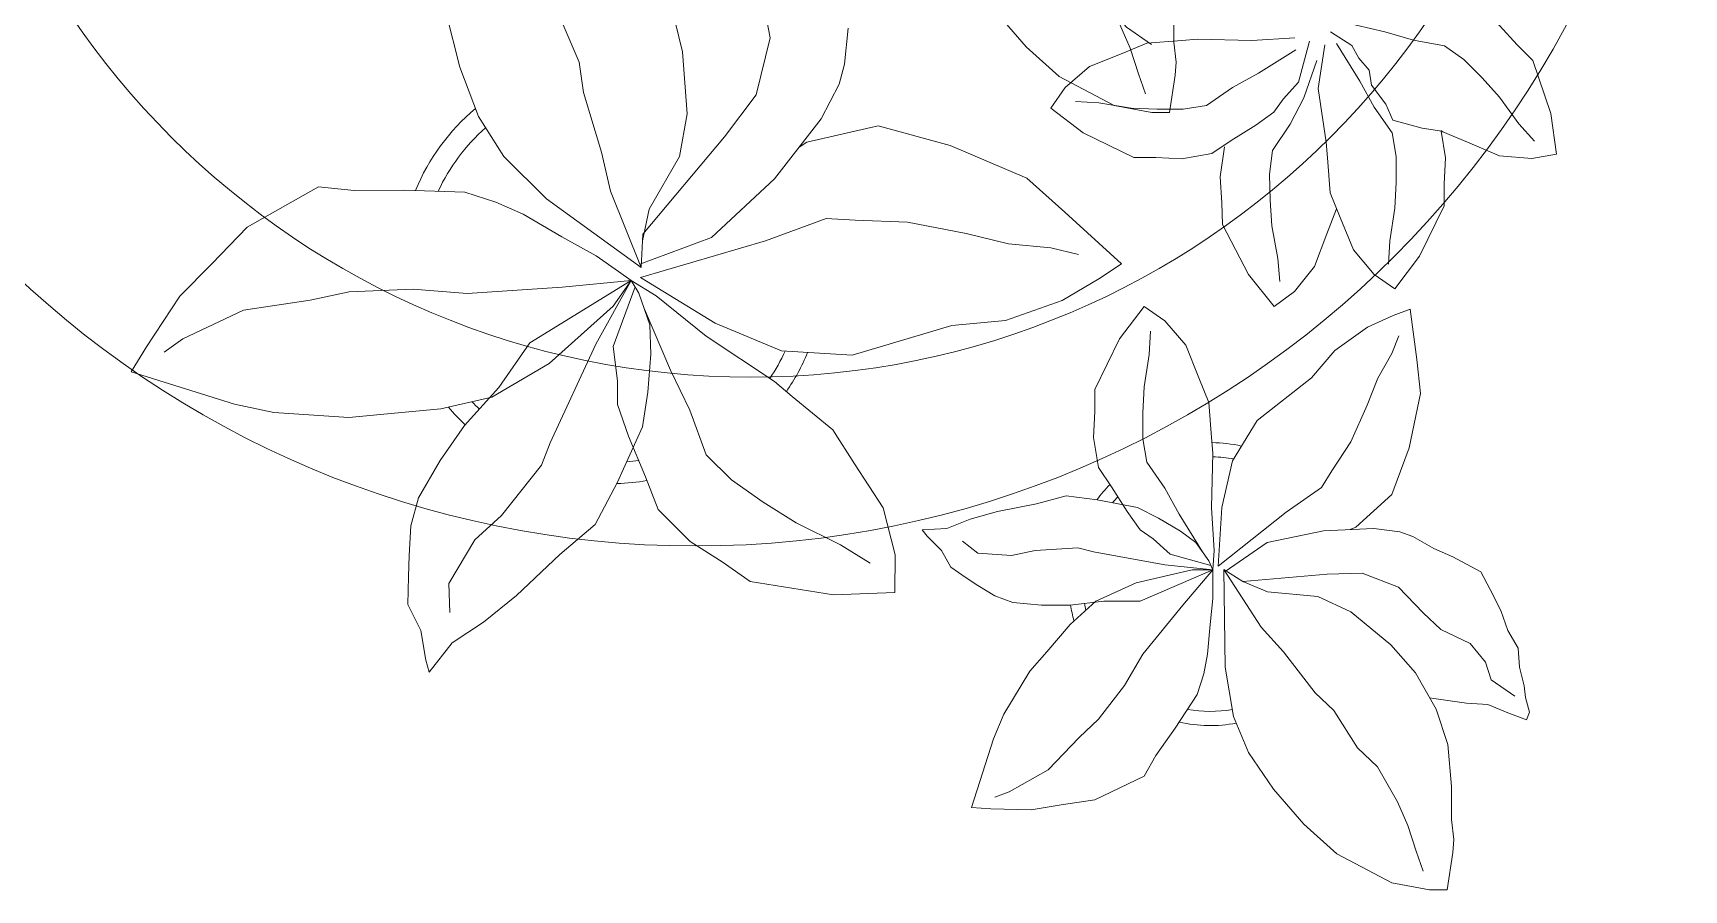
# Model space of a CAD drawing. Header units: millimetres. Extents: x 0 to 11.7, y 0 to 17.
# Drawn here: x 0.604 to 1.192, y 10.595 to 10.9 of the extents above; entities that cross this region are included whole.
import ezdxf

# ---------------------------------------------------------------- set-up
doc = ezdxf.new("R2010")
doc.units = ezdxf.units.MM
doc.layers.add('vegetacion', color=85, linetype='Continuous', lineweight=0)

msp = doc.modelspace()

# ---------------------------------------------------------------- linework, layer by layer
at = {"layer": 'vegetacion'}
for p, q in [((0.86692, 10.8979), (0.86328, 10.91657)), ((0.75641, 10.88745), (0.75157, 10.90673)), ((0.79881, 10.88927), (0.79145, 10.90671)), ((0.83191, 10.90851), (0.83569, 10.89294)), ((0.89334, 10.88852), (0.8947, 10.90132)), ((0.83569, 10.89294), (0.83737, 10.8709)), ((0.8619, 10.87767), (0.86692, 10.8979)), ((1.13285, 10.89541), (1.13838, 10.88988)), ((0.76305, 10.86986), (0.75641, 10.88745)), ((0.80038, 10.8784), (0.79881, 10.88927)), ((0.8914, 10.88144), (0.89334, 10.88852)), ((0.885, 10.86907), (0.8914, 10.88144)), ((0.80686, 10.85721), (0.80038, 10.8784)), ((0.85059, 10.86264), (0.8619, 10.87767)), ((0.77199, 10.85563), (0.76305, 10.86986)), ((0.83737, 10.8709), (0.83458, 10.85565)), ((0.86842, 10.84775), (0.885, 10.86907)), ((0.9053, 10.86655), (0.87996, 10.86072)), ((0.93092, 10.85963), (0.9053, 10.86655)), ((1.13349, 10.86731), (1.13902, 10.86113)), ((0.82156, 10.82806), (0.85059, 10.86264)), ((0.87996, 10.86072), (0.87719, 10.85903)), ((0.95826, 10.84792), (0.93092, 10.85963)), ((0.78718, 10.84063), (0.77199, 10.85563)), ((0.81002, 10.84336), (0.80686, 10.85721)), ((0.83458, 10.85565), (0.82383, 10.83691)), ((1.13805, 10.85491), (1.12661, 10.85585)), ((0.846, 10.82678), (0.86842, 10.84775)), ((0.97184, 10.83584), (0.95826, 10.84792)), ((0.68069, 10.83052), (0.70611, 10.84491)), ((0.70611, 10.84491), (0.7188, 10.84362)), ((0.7188, 10.84362), (0.73663, 10.84374)), ((0.73663, 10.84374), (0.75815, 10.84294)), ((0.75815, 10.84294), (0.7692, 10.83946)), ((0.82093, 10.81619), (0.78718, 10.84063)), ((0.82093, 10.81619), (0.81002, 10.84336)), ((0.7692, 10.83946), (0.7789, 10.83514)), ((0.7789, 10.83514), (0.79275, 10.82707)), ((0.82383, 10.83691), (0.82144, 10.82569)), ((0.99196, 10.81749), (0.97184, 10.83584)), ((0.66807, 10.81741), (0.68069, 10.83052)), ((0.82156, 10.82806), (0.82093, 10.81619)), ((0.86516, 10.8257), (0.88676, 10.83357)), ((0.88676, 10.83357), (0.89718, 10.83305)), ((0.89718, 10.83305), (0.91575, 10.83229)), ((0.91575, 10.83229), (0.93671, 10.82829)), ((0.93671, 10.82829), (0.95179, 10.82461)), ((0.79275, 10.82707), (0.80489, 10.82031)), ((0.82045, 10.81739), (0.846, 10.82678)), ((0.82066, 10.81256), (0.86516, 10.8257)), ((0.95179, 10.82461), (0.96685, 10.82321)), ((0.96685, 10.82321), (0.97672, 10.82081)), ((0.65668, 10.80594), (0.66807, 10.81741)), ((0.80489, 10.82031), (0.81284, 10.81472)), ((0.98389, 10.81206), (0.99196, 10.81749)), ((0.81738, 10.81152), (0.78136, 10.7893)), ((0.81738, 10.81152), (0.79282, 10.8092)), ((0.81738, 10.81152), (0.80485, 10.78889)), ((0.81738, 10.81152), (0.81097, 10.8024)), ((0.81284, 10.81472), (0.81738, 10.81152)), ((0.8263, 10.80608), (0.81738, 10.81152)), ((0.82012, 10.80696), (0.81738, 10.81152)), ((0.82066, 10.81256), (0.84734, 10.79628)), ((0.97084, 10.80439), (0.98389, 10.81206)), ((0.64487, 10.78795), (0.65668, 10.80594)), ((0.70311, 10.80457), (0.6794, 10.80094)), ((0.71702, 10.80745), (0.70311, 10.80457)), ((0.73978, 10.80841), (0.71702, 10.80745)), ((0.75898, 10.80685), (0.73978, 10.80841)), ((0.79282, 10.8092), (0.75898, 10.80685)), ((0.81875, 10.80924), (0.81103, 10.78801)), ((0.82407, 10.79569), (0.82012, 10.80696)), ((0.84413, 10.79173), (0.8263, 10.80608)), ((0.6794, 10.80094), (0.65776, 10.79071)), ((0.81097, 10.8024), (0.78813, 10.78202)), ((0.8221, 10.80132), (0.83133, 10.77958)), ((0.95066, 10.79731), (0.97084, 10.80439)), ((0.82434, 10.78534), (0.82407, 10.79569)), ((0.84734, 10.79628), (0.87093, 10.78649)), ((0.89613, 10.78489), (0.93159, 10.79556)), ((0.93159, 10.79556), (0.95066, 10.79731)), ((0.63935, 10.77904), (0.64487, 10.78795)), ((0.65776, 10.79071), (0.6511, 10.78607)), ((0.78136, 10.7893), (0.77021, 10.77347)), ((0.80485, 10.78889), (0.78858, 10.75372)), ((0.81103, 10.78801), (0.81255, 10.77582)), ((0.86837, 10.77562), (0.84413, 10.79173)), ((0.78813, 10.78202), (0.76779, 10.77003)), ((0.82327, 10.77174), (0.82434, 10.78534)), ((0.87093, 10.78649), (0.89613, 10.78489)), ((0.6762, 10.76756), (0.63935, 10.77904)), ((0.81255, 10.77582), (0.81253, 10.76735)), ((0.83133, 10.77958), (0.8383, 10.76535)), ((0.87474, 10.77018), (0.86837, 10.77562)), ((0.76779, 10.77003), (0.74964, 10.76584)), ((0.77021, 10.77347), (0.7581, 10.75988)), ((0.8214, 10.75943), (0.82327, 10.77174)), ((0.88922, 10.75831), (0.87474, 10.77018)), ((0.6902, 10.76452), (0.6762, 10.76756)), ((0.71687, 10.76272), (0.6902, 10.76452)), ((0.73057, 10.76408), (0.71687, 10.76272)), ((0.74964, 10.76584), (0.73057, 10.76408)), ((0.81253, 10.76735), (0.81648, 10.75608)), ((0.8383, 10.76535), (0.84403, 10.74948)), ((0.7581, 10.75988), (0.74932, 10.74741)), ((0.81242, 10.73945), (0.8214, 10.75943)), ((0.89686, 10.74624), (0.88922, 10.75831)), ((0.78858, 10.75372), (0.7855, 10.74573)), ((0.81648, 10.75608), (0.82249, 10.74169)), ((0.74932, 10.74741), (0.74168, 10.73414)), ((0.84403, 10.74948), (0.85307, 10.7406)), ((0.90706, 10.73057), (0.89686, 10.74624)), ((0.7855, 10.74573), (0.7712, 10.72782)), ((0.82249, 10.74169), (0.82695, 10.73005)), ((0.85307, 10.7406), (0.86442, 10.73261)), ((0.74168, 10.73414), (0.73894, 10.72423)), ((0.80456, 10.72466), (0.81242, 10.73945)), ((0.82695, 10.73005), (0.83844, 10.71862)), ((0.86442, 10.73261), (0.87612, 10.72521)), ((0.91138, 10.7139), (0.90706, 10.73057)), ((0.73894, 10.72423), (0.73831, 10.71368)), ((0.7712, 10.72782), (0.76172, 10.71919)), ((0.79198, 10.71403), (0.80456, 10.72466)), ((0.87612, 10.72521), (0.89189, 10.71746)), ((0.76172, 10.71919), (0.7525, 10.70368)), ((0.83844, 10.71862), (0.85019, 10.71119)), ((0.89189, 10.71746), (0.90244, 10.71086)), ((0.73831, 10.71368), (0.73811, 10.70616)), ((0.77658, 10.6994), (0.79198, 10.71403)), ((0.85019, 10.71119), (0.85978, 10.70443)), ((0.91126, 10.70047), (0.91138, 10.7139)), ((0.73811, 10.70616), (0.73787, 10.69617)), ((1.02454, 10.7085), (1.01385, 10.696)), ((1.02845, 10.70864), (1.02891, 10.67392)), ((1.02845, 10.70864), (1.04172, 10.68817)), ((0.7525, 10.70368), (0.75283, 10.69329)), ((0.76479, 10.68989), (0.77658, 10.6994)), ((0.85978, 10.70443), (0.88947, 10.69967)), ((0.88947, 10.69967), (0.91126, 10.70047)), ((1.07362, 10.69359), (1.06189, 10.69901)), ((1.09064, 10.70235), (1.09942, 10.6932)), ((1.12327, 10.70155), (1.12703, 10.69401)), ((0.73787, 10.69617), (0.74244, 10.68697)), ((0.98289, 10.69739), (0.97364, 10.6891)), ((1.01385, 10.696), (0.99958, 10.67846)), ((1.02356, 10.6891), (1.02454, 10.69832)), ((0.74244, 10.68697), (0.74424, 10.67638)), ((0.75367, 10.68254), (0.76479, 10.68989)), ((0.7455, 10.67214), (0.75367, 10.68254)), ((0.74424, 10.67638), (0.7455, 10.67214)), ((0.9464, 10.64841), (0.93851, 10.62392)), ((1.1082, 10.64639), (1.10947, 10.63135)), ((1.00004, 10.63503), (1.00421, 10.64244)), ((1.03725, 10.64346), (1.04605, 10.63049)), ((0.96582, 10.63735), (0.95194, 10.62948)), ((1.08314, 10.63844), (1.09021, 10.62592)), ((0.95194, 10.62948), (0.94685, 10.62762))]:
    msp.add_line(p, q, dxfattribs=at)
for points in [[(0.94717, 10.9072), (0.95799, 10.89466), (0.96972, 10.88419), (0.98941, 10.87378), (1.00277, 10.87128), (1.00902, 10.87128), (1.01111, 10.88461)], [(1.00262, 10.89551), (0.9938, 10.90174), (0.98758, 10.90861)], [(1.0106, 10.90806), (1.0106, 10.89634), (1.01144, 10.88925), (1.01111, 10.88461)], [(1.10965, 10.91013), (1.1178, 10.90852), (1.12662, 10.90228), (1.13285, 10.89541)], [(0.99134, 10.90263), (0.99509, 10.89428), (0.99807, 10.88508), (1.00054, 10.87799)], [(1.10602, 10.86468), (1.09903, 10.86581), (1.08858, 10.86858), (1.08612, 10.87426), (1.08099, 10.8811), (1.08017, 10.88634), (1.07648, 10.89071), (1.07402, 10.89523), (1.06644, 10.90003)], [(1.07044, 10.90358), (1.08577, 10.9), (1.09592, 10.89704), (1.10699, 10.89509), (1.11385, 10.89017), (1.1204, 10.88362), (1.12659, 10.87678), (1.13349, 10.86731)], [(1.05895, 10.89671), (1.05502, 10.88217), (1.04951, 10.87611), (1.04627, 10.87148), (1.03979, 10.86686), (1.03099, 10.86132), (1.02409, 10.85669), (1.01345, 10.85486), (1.00419, 10.85532), (0.99636, 10.85532), (0.97835, 10.86412), (0.96678, 10.87292), (0.97187, 10.88028), (0.98062, 10.88771), (0.9922, 10.89234), (1.00099, 10.89599), (1.01345, 10.8969), (1.019, 10.89742), (1.0384, 10.8969), (1.05363, 10.89788)], [(1.05409, 10.89368), (1.04071, 10.88537), (1.03146, 10.88028), (1.02224, 10.87383), (1.01391, 10.87246), (1.00465, 10.87246), (0.99544, 10.87292), (0.98386, 10.87474), (0.97558, 10.8752)], [(1.10574, 10.86472), (1.10736, 10.85525), (1.10691, 10.84599), (1.10691, 10.83816), (1.09811, 10.82015), (1.08931, 10.80858), (1.08194, 10.81367), (1.07452, 10.82242), (1.06989, 10.834), (1.06624, 10.84279), (1.06533, 10.85525), (1.0648, 10.8608), (1.06205, 10.87991), (1.06435, 10.89543)], [(1.06855, 10.89589), (1.07686, 10.88251), (1.08194, 10.87325), (1.0884, 10.86404), (1.08977, 10.85571), (1.08977, 10.84645), (1.08931, 10.83724), (1.08748, 10.82566), (1.08703, 10.81738)], [(1.06153, 10.88981), (1.05684, 10.87651), (1.052, 10.86712), (1.04578, 10.85775), (1.04463, 10.84938), (1.04486, 10.84013), (1.04555, 10.83093), (1.04767, 10.81941), (1.04834, 10.81113)], [(1.13838, 10.88988), (1.14489, 10.87093), (1.14686, 10.85652), (1.13805, 10.85491)], [(1.12661, 10.85585), (1.11515, 10.86076), (1.10635, 10.8644), (1.1057, 10.86496)], [(1.0286, 10.85916), (1.02705, 10.84847), (1.02774, 10.83923), (1.02794, 10.83141), (1.03719, 10.81363), (1.04629, 10.80228), (1.05352, 10.80756), (1.06072, 10.8165), (1.06505, 10.82819), (1.06848, 10.83707)], [(1.02382, 10.71012), (1.00929, 10.71406), (1.00323, 10.71957), (0.9986, 10.72281), (0.99397, 10.72929), (0.98843, 10.73808), (0.98381, 10.74498), (0.98198, 10.75563), (0.98244, 10.76489), (0.98244, 10.77271), (0.99124, 10.79072), (1.00004, 10.8023), (1.0074, 10.7972), (1.01483, 10.78845), (1.01946, 10.77688), (1.02311, 10.76808), (1.02402, 10.75563), (1.02454, 10.75008), (1.02402, 10.73068), (1.025, 10.71545), (1.02454, 10.7085), (1.0074, 10.71035), (0.98198, 10.71498), (0.97644, 10.71637), (0.96119, 10.71545), (0.95285, 10.71359), (0.94086, 10.71452), (0.93532, 10.71869)], [(1.02637, 10.70989), (1.02773, 10.73068), (1.03145, 10.7473), (1.04025, 10.76165), (1.05967, 10.77688), (1.06795, 10.7866), (1.07955, 10.79489), (1.08874, 10.79906), (1.0948, 10.80137), (1.09708, 10.78336), (1.09845, 10.77132), (1.09434, 10.75193), (1.08828, 10.73531), (1.07538, 10.72373), (1.0734, 10.72287)], [(1.02079, 10.71498), (1.01248, 10.72836), (1.0074, 10.73762), (1.00095, 10.74683), (0.99958, 10.75517), (0.99958, 10.76443), (1.00004, 10.77364), (1.00186, 10.78521), (1.00232, 10.7935)], [(1.02637, 10.70989), (1.05061, 10.7291), (1.06319, 10.73785), (1.0669, 10.74373), (1.07362, 10.75415), (1.07948, 10.76711), (1.08326, 10.77674), (1.08828, 10.78549), (1.09076, 10.79179)], [(1.02892, 10.70792), (1.04385, 10.71824), (1.06388, 10.72242), (1.08186, 10.72327), (1.09106, 10.72201), (1.09567, 10.72036), (1.10317, 10.71618), (1.10989, 10.71321), (1.11988, 10.70778), (1.12327, 10.70155)], [(1.01711, 10.7085), (0.99723, 10.70387), (0.98289, 10.69739)], [(1.02454, 10.69832), (1.02454, 10.7048), (1.02454, 10.7085), (1.01711, 10.7085)], [(1.06189, 10.69901), (1.04396, 10.70068), (1.03516, 10.70443), (1.02845, 10.70864)], [(1.03516, 10.70443), (1.06515, 10.70698), (1.07768, 10.70738), (1.09064, 10.70235)], [(1.09662, 10.67184), (1.08783, 10.68188), (1.07362, 10.69359)], [(1.09942, 10.6932), (1.10572, 10.68732), (1.11612, 10.68234), (1.12157, 10.67565), (1.12363, 10.66937), (1.13205, 10.66353)], [(1.12703, 10.69401), (1.1295, 10.68692), (1.13326, 10.68063), (1.13368, 10.67394), (1.13538, 10.66725), (1.1358, 10.66308), (1.13726, 10.65785)], [(0.97364, 10.6891), (0.96536, 10.67938), (0.95937, 10.67244), (0.95011, 10.65721), (0.9464, 10.64841)], [(1.00421, 10.64244), (1.01111, 10.65211), (1.01894, 10.66415), (1.02128, 10.67151), (1.02265, 10.67846), (1.02356, 10.6891)], [(1.04172, 10.68817), (1.04965, 10.67937), (1.06098, 10.66479), (1.06763, 10.65851), (1.07599, 10.64513), (1.08314, 10.63844)], [(0.99958, 10.67846), (0.99306, 10.66739), (0.98381, 10.65535), (0.9769, 10.64887), (0.96582, 10.63735)], [(1.02891, 10.67392), (1.03184, 10.65637), (1.03725, 10.64346)], [(1.09662, 10.67184), (1.10402, 10.65891), (1.1082, 10.64639)], [(1.10166, 10.66302), (1.10317, 10.66268), (1.11485, 10.66102), (1.12242, 10.66057), (1.1295, 10.65765), (1.13623, 10.65514), (1.13726, 10.65785)], [(0.93851, 10.62392), (0.94548, 10.6235), (0.95982, 10.62304), (0.97045, 10.62485), (0.98244, 10.6267), (1.00004, 10.63503)], [(1.04605, 10.63049), (1.05687, 10.61795), (1.0686, 10.60749), (1.08828, 10.59707), (1.10164, 10.59457), (1.1079, 10.59457), (1.10998, 10.6079)], [(1.10947, 10.63135), (1.10947, 10.61964), (1.11032, 10.61254), (1.10998, 10.6079)], [(1.09021, 10.62592), (1.09397, 10.61757), (1.09694, 10.60837), (1.09942, 10.60128)]]:
    msp.add_lwpolyline(points, dxfattribs=at)
msp.add_lwpolyline([(1.02454, 10.7085), (0.9986, 10.69739), (0.9857, 10.69739), (0.97364, 10.696), (0.96347, 10.696), (0.95331, 10.69693), (0.94685, 10.69924), (0.94086, 10.70295), (0.93669, 10.70572), (0.93115, 10.70943), (0.92789, 10.71545), (0.9228, 10.72049), (0.92098, 10.72281), (0.92978, 10.72327), (0.93805, 10.72651), (0.94777, 10.72929), (0.96165, 10.73207), (0.97227, 10.73484), (0.98335, 10.73346), (0.99769, 10.73068), (1.00512, 10.72697), (1.01294, 10.72234), (1.01848, 10.71822), (1.02311, 10.71174), (1.02454, 10.7085)], close=True, dxfattribs=at)
for centre, radius in [((0.84024, 11.06904), 0.35201), ((0.86001, 11.06904), 0.29194)]:
    msp.add_circle(centre, radius, dxfattribs=at)
for centre, radius, start, end in [((0.81042, 10.81479), 0.07554, 129.90231, 157.58793), ((0.81042, 10.81479), 0.06799, 131.29477, 155.21696), ((0.81042, 10.81479), 0.06799, 325.92885, 335.32272), ((0.81042, 10.81479), 0.07554, 325.46291, 337.51124), ((0.81042, 10.81479), 0.07554, 219.7737, 226.37753), ((0.81042, 10.81479), 0.06799, 223.03287, 226.1659), ((1.02365, 10.70345), 0.05036, 77.34098, 89.38932), ((0.81042, 10.81479), 0.06799, 274.55733, 278.15652), ((1.02365, 10.70345), 0.04532, 79.5295, 88.92338), ((0.81042, 10.81479), 0.07554, 271.44858, 279.59969), ((1.02365, 10.70345), 0.05036, 135.25253, 143.40364), ((1.02365, 10.70345), 0.04532, 136.6957, 140.29489), ((1.02365, 10.70345), 0.05036, 188.47469, 195.07853), ((1.02365, 10.70345), 0.04532, 188.68632, 191.81936), ((1.02365, 10.70345), 0.04532, 259.63526, 279.88571), ((1.02365, 10.70345), 0.05036, 257.26429, 280.53462)]:
    msp.add_arc(centre, radius, start, end, dxfattribs=at)

doc.saveas('drawing.dxf')
